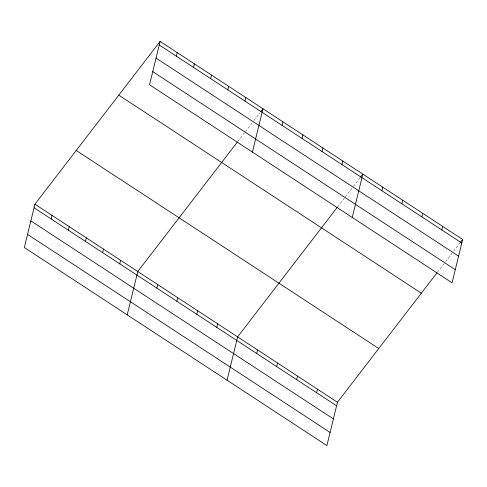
<?xml version="1.0" encoding="UTF-8"?>
<svg xmlns="http://www.w3.org/2000/svg" width="487" height="487" viewBox="0 0 487 487"><rect width="100%" height="100%" fill="white"/><g stroke="black" fill="none" stroke-linecap="round" stroke-linejoin="round"><path stroke-width="0.37" stroke-dasharray="2.44 1.83" d="M237.82 141.455L245.01 132.117M245.454 131.533L252.643 122.188M253.989 120.435L259.827 112.85M337.661 206.817L344.845 197.472M345.295 196.888L352.034 188.134M353.379 186.381L360.118 177.621M437.503 272.178L445.136 262.25M445.587 261.665L451.875 253.496M453.671 251.158L459.953 242.983"/><path stroke-width="0.73" d="M160.107 41.419L149.546 84.75L452.088 282.807L462.65 239.482L160.107 41.419L34.912 204.193L24.35 247.518L326.893 445.581L337.454 402.25L437.052 272.763M51.19 218.967L52.054 215.412M68.332 230.193L69.203 226.638M85.481 241.412L86.345 237.863M102.623 252.637L103.487 249.082M119.765 263.863L120.636 260.308M176.385 56.194L177.25 52.645M127.217 314.858L137.778 271.533L237.376 142.04M193.528 67.419L194.392 63.864M156.881 288.158L157.745 284.603M210.67 78.644L211.541 75.089M227.819 89.864L228.683 86.315M176.848 301.228L177.712 297.679M244.961 101.089L245.825 97.54M196.815 314.298L197.679 310.749M252.406 152.09L262.968 108.759L260.728 111.681M216.782 327.374L217.646 323.818M282.07 125.384L282.941 121.835M227.058 380.219L237.619 336.894L337.211 207.401M302.037 138.454L302.908 134.905M256.722 353.513L257.586 349.964M322.01 151.53L322.875 147.975M276.689 366.589L277.553 363.034M341.977 164.6L342.842 161.051M296.656 379.659L297.52 376.11M352.247 217.452L362.809 174.121L360.563 177.043M316.623 392.735L317.487 389.18M381.911 190.746L382.776 187.191M401.878 203.816L402.749 200.267M421.845 216.892L422.716 213.336M441.819 229.961L442.683 226.406M460.404 242.398L462.65 239.482M159.237 44.974L461.786 243.031M156.041 58.099L458.584 256.156M152.741 71.619L455.29 269.682M118.791 95.135L421.334 293.192M76.228 150.477L378.77 348.54M34.912 204.193L337.454 402.25M34.047 207.742L336.59 405.805M30.845 220.867L333.394 418.93M27.552 234.393L330.095 432.456"/></g></svg>
